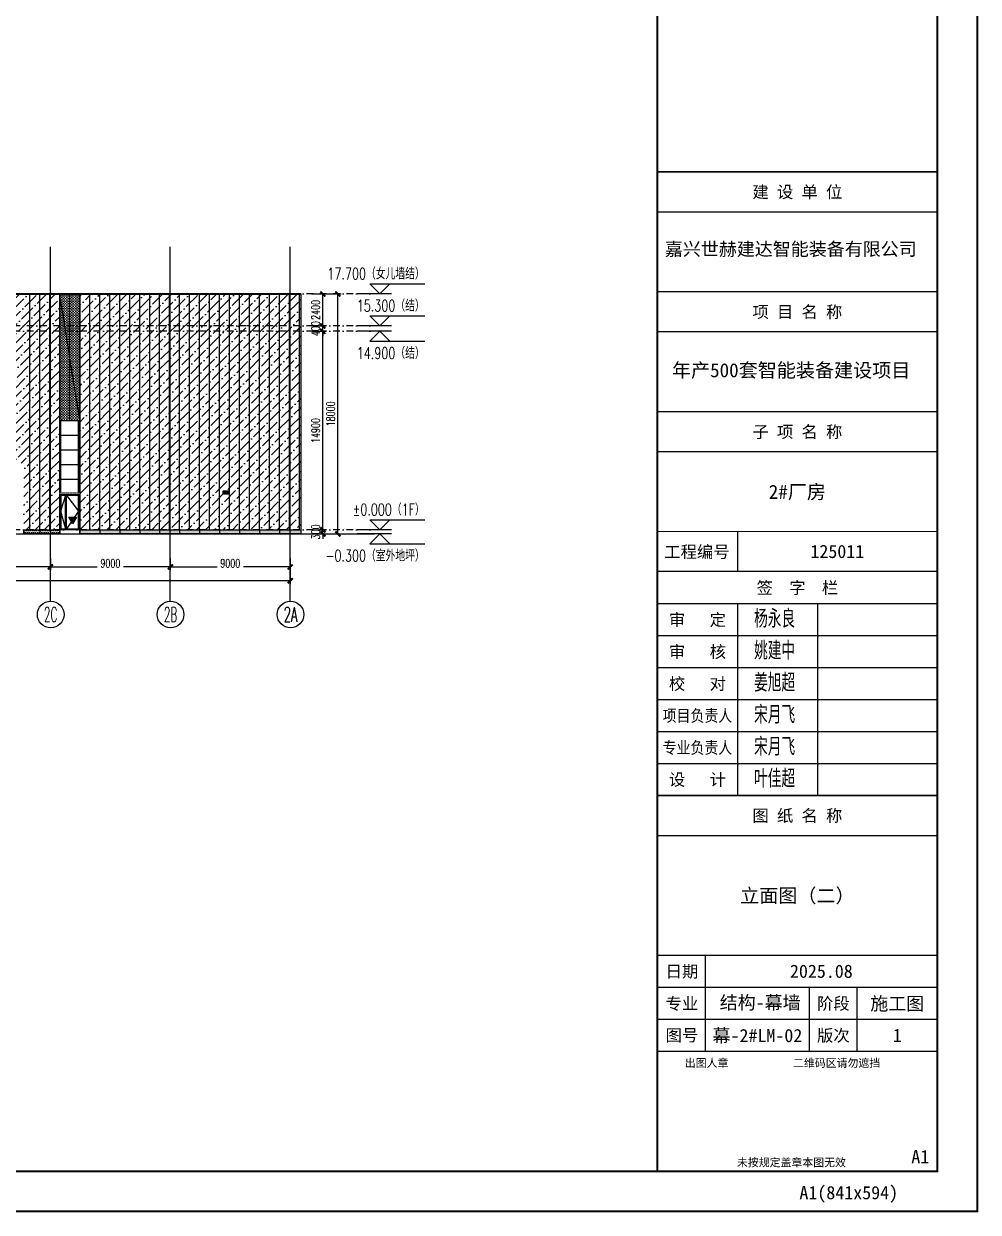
# Model space of a CAD drawing. Extents: x -2072575 to 87763, y 445513 to 805276.
# Drawn here: x -931400 to -859761, y 455886 to 545061 of the extents above; entities that cross this region are included whole.
import ezdxf
from ezdxf.enums import TextEntityAlignment as Align

# ---------------------------------------------------------------- set-up
doc = ezdxf.new("R2010")
doc.units = 0
doc.header["$LTSCALE"] = 1000
for name, pattern in [('CENTER', [2, 1.25, -0.25, 0.25, -0.25]), ('DASHDOT', [1, 0.5, -0.25, 0, -0.25]), ('DOT', [0.25, 0, -0.25])]:
    doc.linetypes.add(name, pattern=pattern)
doc.layers.get('Defpoints').update_dxf_attribs({"color": 210})
for name, color, linetype in [('!ZN1-填充-8', 8, 'Continuous'), ('!ZN1-文字-7', 7, 'Continuous'), ('!ZN1-标注-173', 173, 'Continuous'), ('!ZN4-辅助材料-1', 1, 'Continuous'), ('!ZN7-索引-3', 3, 'Continuous'), ('0-cxFrame', 155, 'Continuous'), ('112铝材投影', 112, 'Continuous'), ('3符号', 3, 'Continuous'), ('3铝板幕墙', 3, 'Continuous'), ('4玻璃幕墙', 4, 'Continuous'), ('A-LIN-V', 9, 'Continuous'), ('A-云线', 50, 'Continuous'), ('AS-WALL', 40, 'Continuous'), ('DIM', 173, 'Continuous'), ('DOT', 8, 'DOT'), ('DOTE', 1, 'CENTER'), ('IE-填充-JYZS', 7, 'Continuous'), ('qianming', 155, 'Continuous'), ('压型钢板', 23, 'Continuous')]:
    doc.layers.add(name, color=color, linetype=linetype)
doc.layers.add('0-cxText', color=131, linetype='Continuous', lineweight=25)
doc.layers.add('A-WALL-HATCH', color=8, linetype='Continuous', lineweight=13)
doc.styles.add('_TCH_AXIS', font='COMPLEX', dxfattribs={"bigfont": 'GBCBIG'})
doc.styles.add('BZHZ', font='bzxw', dxfattribs={"width": 0.8, "bigfont": 'bzhz'})
doc.styles.add('cx_biaoti', font='')
doc.styles.add('cx_tuming', font='simhei.ttf')
doc.styles.add('cx_tuqian1', font='')
doc.styles.add('DHTEXT-1', font='romans.shx', dxfattribs={"width": 0.7, "bigfont": 'chinese.shx'})
doc.styles.add('卓越符号', font='ROMANS.shx', dxfattribs={"width": 0.7, "bigfont": 'CHINESE.shx'})
doc.styles.add('样式 1', font='romans.shx', dxfattribs={"width": 0.7, "bigfont": 'chinese.shx'})
doc.styles.add('黑体', font='simhei.ttf', dxfattribs={"height": 12})
doc.styles.get('cx_biaoti').set_extended_font_data('SimSun')
doc.styles.get('cx_tuqian1').set_extended_font_data('SimSun')
doc.dimstyles.new('ZN250', dxfattribs={"dimscale": 250, "dimtxt": 2.5, "dimasz": 1.5, "dimexe": 1, "dimexo": 2, "dimgap": 0.9, "dimtad": 1, "dimdec": 0, "dimdsep": 46, "dimtxsty": 'DHTEXT-1', "dimblk": 'ARCHTICK', "dimcen": 2.5, "dimclrd": 173, "dimclre": 173, "dimclrt": 7, "dimazin": 2, "dimtfac": 1, "dimtdec": 0, "dimtix": 1, "dimtmove": 2, "dimatfit": 3, "dimfxl": 0, "dimarcsym": 0})

# ---------------------------------------------------------------- blocks, each defined once
blk = doc.blocks.new('消防救援口标识')
blk.add_wipeout([(0, 0), (-150, 260), (150, 260)]).dxf.layer = '!ZN1-标注-173'
at = {"layer": '!ZN1-填充-8'}
h = blk.add_hatch(color=252, dxfattribs=at)
h.dxf.hatch_style = 1
h.paths.add_polyline_path([(0, 0), (-150, 260), (150, 260)])
at = {"layer": '!ZN1-标注-173'}
blk.add_lwpolyline([(0, 0), (-150, 260), (150, 260)], close=True, dxfattribs=at)
at = {"layer": '!ZN1-文字-7', "ltscale": 1.5, "style": '样式 1', "width": 0.7}
blk.add_text('消', height=120, dxfattribs=at).set_placement((-62, 164), align=Align.MIDDLE_LEFT)
blk = doc.blocks.new('w4243')
at = {"layer": '!ZN4-辅助材料-1', "xscale": 2, "yscale": 2, "zscale": 2}
blk.add_blockref('消防救援口标识', (-1646421, 506714), dxfattribs=at)
blk = doc.blocks.new('WM1328')
at = {"layer": '4玻璃幕墙'}
for p, q in [((-1822540, 519937), (-1821040, 519937)), ((-1822540, 517237), (-1822540, 519937)), ((-1822490, 517237), (-1822490, 519887)), ((-1822490, 519887), (-1822090, 519887)), ((-1822440, 517287), (-1822440, 519837)), ((-1822440, 519837), (-1822140, 519837)), ((-1822090, 519887), (-1821090, 519887)), ((-1822040, 519837), (-1821140, 519837))]:
    blk.add_line(p, q, dxfattribs=at)
at = {"layer": 'A-WALL-HATCH'}
blk.add_blockref('w4243', (-175149, 10966), dxfattribs=at)
at = {"layer": '4玻璃幕墙'}
for p, q in [((-1821040, 519937), (-1821040, 517237)), ((-1822140, 519837), (-1822140, 517287)), ((-1822090, 517237), (-1822090, 519887)), ((-1822040, 517287), (-1822040, 519837)), ((-1821140, 519837), (-1821140, 517287)), ((-1821090, 519887), (-1821090, 517237)), ((-1821040, 517237), (-1822540, 517237)), ((-1822140, 517287), (-1822440, 517287)), ((-1821140, 517287), (-1822040, 517287))]:
    blk.add_line(p, q, dxfattribs=at)
for points in [[(-1822090, 519887), (-1822490, 518640), (-1822090, 517237)], [(-1822090, 519887), (-1821140, 518630), (-1822090, 517237)]]:
    blk.add_lwpolyline(points, dxfattribs=at)
blk = doc.blocks.new('342432')
at = {"layer": '!ZN1-填充-8', "ltscale": 3000}
h = blk.add_hatch(dxfattribs=at)
h.set_pattern_fill('PLAST', color=141, scale=20)
h.set_pattern_definition([(0, (0, 0), (0, 63.5), []), (0, (0, 7.94), (0, 63.5), []), (0, (0, 15.875), (0, 63.5), [])])
h.paths.add_polyline_path([(-1664950, 519967), (-1664510, 519967), (-1664510, 520107), (-1664950, 520107)])
at = {"layer": '112铝材投影'}
for points in [[(-1664980, 519937), (-1664480, 519937), (-1664480, 520137), (-1664980, 520137)], [(-1664950, 519967), (-1664510, 519967), (-1664510, 520107), (-1664950, 520107)]]:
    blk.add_lwpolyline(points, close=True, dxfattribs=at)
blk = doc.blocks.new('_ArchTick')
at = {"color": 0, "linetype": 'ByBlock', "const_width": 0.4}
blk.add_lwpolyline([(-0.5, -0.5), (0.5, 0.5)], dxfattribs=at)
blk = doc.blocks.new('*D990')
at = {"layer": 'Defpoints', "color": 0, "ltscale": 2500, "transparency": 16777216}
for p in [(0, -1657), (156300, -1657), (156300, -3824)]:
    blk.add_point(p, dxfattribs=at)
at = {"layer": 'DIM', "color": 173, "linetype": 'ByBlock', "lineweight": -2, "ltscale": 2500, "transparency": 16777216}
for p, q in [((0, -2157), (0, -4074)), ((156300, -2157), (156300, -4074)), ((0, -3824), (76719, -3824)), ((156300, -3824), (79481, -3824))]:
    blk.add_line(p, q, dxfattribs=at)
at = {"layer": 'DIM', "color": 173, "lineweight": -2, "ltscale": 2500, "transparency": 16777216, "xscale": 375, "yscale": 375, "zscale": 375, "rotation": 180}
blk.add_blockref('_ArchTick', (0, -3824), dxfattribs=at)
at = {"layer": 'DIM', "color": 173, "lineweight": -2, "ltscale": 2500, "transparency": 16777216, "xscale": 375, "yscale": 375, "zscale": 375}
blk.add_blockref('_ArchTick', (156300, -3824), dxfattribs=at)
at = {"layer": 'DIM', "color": 7, "ltscale": 2500, "transparency": 16777216, "insert": (78100, -3549), "char_height": 625, "attachment_point": 5, "style": 'DHTEXT-1'}
blk.add_mtext('156300', dxfattribs=at)
blk = doc.blocks.new('*D991')
at = {"layer": 'Defpoints', "color": 0, "ltscale": 2500, "transparency": 16777216}
for p in [(158540, 17700), (159873, 17700), (158540, -300)]:
    blk.add_point(p, dxfattribs=at)
at = {"layer": 'DIM', "color": 173, "linetype": 'ByBlock', "lineweight": -2, "ltscale": 2500, "transparency": 16777216}
for p, q in [((159040, 17700), (160123, 17700)), ((159873, -300), (159873, 17700)), ((159040, -300), (160123, -300))]:
    blk.add_line(p, q, dxfattribs=at)
at = {"layer": 'DIM', "color": 173, "lineweight": -2, "ltscale": 2500, "transparency": 16777216, "xscale": 375, "yscale": 375, "zscale": 375}
for p, rotation in [((159873, 17700), 90), ((159873, -300), 270)]:
    blk.add_blockref('_ArchTick', p, dxfattribs=dict(at, rotation=rotation))
at = {"layer": 'DIM', "color": 7, "ltscale": 2500, "transparency": 16777216, "insert": (159335, 8700), "char_height": 625, "attachment_point": 5, "rotation": 90, "style": 'DHTEXT-1'}
blk.add_mtext('18000', dxfattribs=at)
blk = doc.blocks.new('*D992')
at = {"layer": 'Defpoints', "color": 0, "ltscale": 2500, "transparency": 16777216}
for p in [(157414, 0), (158747, 0), (157414, -300)]:
    blk.add_point(p, dxfattribs=at)
at = {"layer": 'DIM', "color": 173, "linetype": 'ByBlock', "lineweight": -2, "ltscale": 2500, "transparency": 16777216}
for p, q in [((157914, 0), (158997, 0)), ((158747, 0), (158747, 375)), ((158747, -300), (158747, 0)), ((157914, -300), (158997, -300)), ((158747, -300), (158747, -675))]:
    blk.add_line(p, q, dxfattribs=at)
at = {"layer": 'DIM', "color": 173, "lineweight": -2, "ltscale": 2500, "transparency": 16777216, "xscale": 375, "yscale": 375, "zscale": 375}
for p, rotation in [((158747, 0), 270), ((158747, -300), 90)]:
    blk.add_blockref('_ArchTick', p, dxfattribs=dict(at, rotation=rotation))
at = {"layer": 'DIM', "color": 7, "ltscale": 2500, "transparency": 16777216, "insert": (158210, -150), "char_height": 625, "attachment_point": 5, "rotation": 90, "style": 'DHTEXT-1'}
blk.add_mtext('300', dxfattribs=at)
blk = doc.blocks.new('*D993')
at = {"layer": 'Defpoints', "color": 0, "ltscale": 2500, "transparency": 16777216}
for p in [(157414, 14900), (158747, 14900), (157414, 0)]:
    blk.add_point(p, dxfattribs=at)
at = {"layer": 'DIM', "color": 173, "linetype": 'ByBlock', "lineweight": -2, "ltscale": 2500, "transparency": 16777216}
for p, q in [((157914, 14900), (158997, 14900)), ((158747, 0), (158747, 14900)), ((157914, 0), (158997, 0))]:
    blk.add_line(p, q, dxfattribs=at)
at = {"layer": 'DIM', "color": 173, "lineweight": -2, "ltscale": 2500, "transparency": 16777216, "xscale": 375, "yscale": 375, "zscale": 375}
for p, rotation in [((158747, 14900), 90), ((158747, 0), 270)]:
    blk.add_blockref('_ArchTick', p, dxfattribs=dict(at, rotation=rotation))
at = {"layer": 'DIM', "color": 7, "ltscale": 2500, "transparency": 16777216, "insert": (158210, 7450), "char_height": 625, "attachment_point": 5, "rotation": 90, "style": 'DHTEXT-1'}
blk.add_mtext('14900', dxfattribs=at)
blk = doc.blocks.new('*D994')
at = {"layer": 'Defpoints', "color": 0, "ltscale": 2500, "transparency": 16777216}
for p in [(157414, 15300), (158747, 15300), (157414, 14900)]:
    blk.add_point(p, dxfattribs=at)
at = {"layer": 'DIM', "color": 173, "linetype": 'ByBlock', "lineweight": -2, "ltscale": 2500, "transparency": 16777216}
for p, q in [((157914, 15300), (158997, 15300)), ((158747, 15300), (158747, 15675)), ((158747, 14900), (158747, 15300)), ((157914, 14900), (158997, 14900)), ((158747, 14900), (158747, 14525))]:
    blk.add_line(p, q, dxfattribs=at)
at = {"layer": 'DIM', "color": 173, "lineweight": -2, "ltscale": 2500, "transparency": 16777216, "xscale": 375, "yscale": 375, "zscale": 375}
for p, rotation in [((158747, 15300), 270), ((158747, 14900), 90)]:
    blk.add_blockref('_ArchTick', p, dxfattribs=dict(at, rotation=rotation))
at = {"layer": 'DIM', "color": 7, "ltscale": 2500, "transparency": 16777216, "insert": (158210, 15100), "char_height": 625, "attachment_point": 5, "rotation": 90, "style": 'DHTEXT-1'}
blk.add_mtext('400', dxfattribs=at)
blk = doc.blocks.new('*D995')
at = {"layer": 'Defpoints', "color": 0, "ltscale": 2500, "transparency": 16777216}
for p in [(157414, 17700), (158747, 17700), (157414, 15300)]:
    blk.add_point(p, dxfattribs=at)
at = {"layer": 'DIM', "color": 173, "linetype": 'ByBlock', "lineweight": -2, "ltscale": 2500, "transparency": 16777216}
for p, q in [((157914, 17700), (158997, 17700)), ((158747, 15300), (158747, 17700)), ((157914, 15300), (158997, 15300))]:
    blk.add_line(p, q, dxfattribs=at)
at = {"layer": 'DIM', "color": 173, "lineweight": -2, "ltscale": 2500, "transparency": 16777216, "xscale": 375, "yscale": 375, "zscale": 375}
for p, rotation in [((158747, 17700), 90), ((158747, 15300), 270)]:
    blk.add_blockref('_ArchTick', p, dxfattribs=dict(at, rotation=rotation))
at = {"layer": 'DIM', "color": 7, "ltscale": 2500, "transparency": 16777216, "insert": (158210, 16500), "char_height": 625, "attachment_point": 5, "rotation": 90, "style": 'DHTEXT-1'}
blk.add_mtext('2400', dxfattribs=at)
blk = doc.blocks.new('*D982')
at = {"layer": 'Defpoints', "color": 0, "ltscale": 2500, "transparency": 16777216}
for p in [(129300, -1657), (138300, -1657), (138300, -2784)]:
    blk.add_point(p, dxfattribs=at)
at = {"layer": 'DIM', "color": 173, "linetype": 'ByBlock', "lineweight": -2, "ltscale": 2500, "transparency": 16777216}
for p, q in [((129300, -2157), (129300, -3034)), ((138300, -2157), (138300, -3034)), ((129300, -2784), (132804, -2784)), ((138300, -2784), (134796, -2784))]:
    blk.add_line(p, q, dxfattribs=at)
at = {"layer": 'DIM', "color": 173, "lineweight": -2, "ltscale": 2500, "transparency": 16777216, "xscale": 375, "yscale": 375, "zscale": 375, "rotation": 180}
blk.add_blockref('_ArchTick', (129300, -2784), dxfattribs=at)
at = {"layer": 'DIM', "color": 173, "lineweight": -2, "ltscale": 2500, "transparency": 16777216, "xscale": 375, "yscale": 375, "zscale": 375}
blk.add_blockref('_ArchTick', (138300, -2784), dxfattribs=at)
at = {"layer": 'DIM', "color": 7, "ltscale": 2500, "transparency": 16777216, "insert": (133800, -2509), "char_height": 625, "attachment_point": 5, "style": 'DHTEXT-1'}
blk.add_mtext('9000', dxfattribs=at)
blk = doc.blocks.new('*D983')
at = {"layer": 'Defpoints', "color": 0, "ltscale": 2500, "transparency": 16777216}
for p in [(138300, -1657), (147300, -1657), (147300, -2784)]:
    blk.add_point(p, dxfattribs=at)
at = {"layer": 'DIM', "color": 173, "linetype": 'ByBlock', "lineweight": -2, "ltscale": 2500, "transparency": 16777216}
for p, q in [((138300, -2157), (138300, -3034)), ((147300, -2157), (147300, -3034)), ((138300, -2784), (141804, -2784)), ((147300, -2784), (143796, -2784))]:
    blk.add_line(p, q, dxfattribs=at)
at = {"layer": 'DIM', "color": 173, "lineweight": -2, "ltscale": 2500, "transparency": 16777216, "xscale": 375, "yscale": 375, "zscale": 375, "rotation": 180}
blk.add_blockref('_ArchTick', (138300, -2784), dxfattribs=at)
at = {"layer": 'DIM', "color": 173, "lineweight": -2, "ltscale": 2500, "transparency": 16777216, "xscale": 375, "yscale": 375, "zscale": 375}
blk.add_blockref('_ArchTick', (147300, -2784), dxfattribs=at)
at = {"layer": 'DIM', "color": 7, "ltscale": 2500, "transparency": 16777216, "insert": (142800, -2509), "char_height": 625, "attachment_point": 5, "style": 'DHTEXT-1'}
blk.add_mtext('9000', dxfattribs=at)
blk = doc.blocks.new('*D984')
at = {"layer": 'Defpoints', "color": 0, "ltscale": 2500, "transparency": 16777216}
for p in [(147300, -1657), (156300, -1657), (156300, -2784)]:
    blk.add_point(p, dxfattribs=at)
at = {"layer": 'DIM', "color": 173, "linetype": 'ByBlock', "lineweight": -2, "ltscale": 2500, "transparency": 16777216}
for p, q in [((147300, -2157), (147300, -3034)), ((156300, -2157), (156300, -3034)), ((147300, -2784), (150804, -2784)), ((156300, -2784), (152796, -2784))]:
    blk.add_line(p, q, dxfattribs=at)
at = {"layer": 'DIM', "color": 173, "lineweight": -2, "ltscale": 2500, "transparency": 16777216, "xscale": 375, "yscale": 375, "zscale": 375, "rotation": 180}
blk.add_blockref('_ArchTick', (147300, -2784), dxfattribs=at)
at = {"layer": 'DIM', "color": 173, "lineweight": -2, "ltscale": 2500, "transparency": 16777216, "xscale": 375, "yscale": 375, "zscale": 375}
blk.add_blockref('_ArchTick', (156300, -2784), dxfattribs=at)
at = {"layer": 'DIM', "color": 7, "ltscale": 2500, "transparency": 16777216, "insert": (151800, -2509), "char_height": 625, "attachment_point": 5, "style": 'DHTEXT-1'}
blk.add_mtext('9000', dxfattribs=at)
blk = doc.blocks.new('卓越-轴号')
blk.add_circle((0, 0), 4)
at = {"color": 0, "style": '_TCH_AXIS', "width": 1.041667, "flags": 8}
blk.add_attdef('A', text='', height=4.48, dxfattribs=at).set_placement((-2, -2.24), (2, -2.24), align=Align.FIT)
blk = doc.blocks.new('*U137')
at = {"ltscale": 10}
blk.add_line((3.48, 0), (-6.85, 0), dxfattribs=at)
blk.add_lwpolyline([(3, 3), (0, 0), (-3, 3), (13.45, 3)])
at = {"color": 0, "style": '卓越符号', "width": 0.7, "flags": 8}
blk.add_attdef('±0.000', text='', height=3.5, dxfattribs=at).set_placement((13.45, 4.35), align=Align.RIGHT)
blk = doc.blocks.new('*U138')
at = {"ltscale": 10}
blk.add_line((3.48, 0), (-6.85, 0), dxfattribs=at)
blk.add_lwpolyline([(3, -3), (0, 0), (-3, -3), (13.45, -3)])
at = {"color": 0, "style": '卓越符号', "width": 0.7, "flags": 8}
blk.add_attdef('±0.000', text='', height=3.5, dxfattribs=at).set_placement((13.45, -7.85), align=Align.RIGHT)
blk = doc.blocks.new('zjcx_lan_qianzi(Dragon)')
for p, q in [((-7000, 4800), (0, 4800)), ((-5000, 4800), (-5000, 0)), ((-3000, 4800), (-3000, 0)), ((-7000, 4000), (0, 4000)), ((-7000, 3200), (0, 3200)), ((-7000, 2400), (0, 2400)), ((-7000, 1600), (0, 1600)), ((-7000, 800), (0, 800))]:
    blk.add_line(p, q)
at = {"const_width": 30}
blk.add_lwpolyline([(-7000, 5600), (0, 5600)], dxfattribs=at)
blk.add_lwpolyline([(-7000, 5600), (0, 5600), (0, 0), (-7000, 0)], close=True, dxfattribs=at)
at = {"style": 'cx_biaoti'}
for s, p in [('签  字  栏', (-3500, 5200)), ('审   定', (-6000, 4400)), ('审   核', (-6000, 3600)), ('校   对', (-6000, 2800)), ('设   计', (-6000, 400))]:
    blk.add_text(s, height=300, dxfattribs=at).set_placement(p, align=Align.MIDDLE)
at = {"style": 'cx_biaoti', "width": 0.85}
for s, p in [('项目负责人', (-6000, 2000)), ('专业负责人', (-6000, 1200))]:
    blk.add_text(s, height=300, dxfattribs=at).set_placement(p, align=Align.MIDDLE)
blk = doc.blocks.new('T-签字(Dragon)')
at = {"layer": '0-cxFrame'}
blk.add_blockref('zjcx_lan_qianzi(Dragon)', (0, 0), dxfattribs=at)
at = {"layer": 'qianming', "style": 'BZHZ', "width": 0.8}
for s, p in [('杨永良', (-4069, 4444)), ('姚建中', (-4069, 3644)), ('姜旭超', (-4069, 2844)), ('宋月飞', (-4069, 2044)), ('宋月飞', (-4069, 1244)), ('叶佳超', (-4069, 444))]:
    blk.add_text(s, height=450, dxfattribs=at).set_placement(p, align=Align.MIDDLE)
blk = doc.blocks.new('zjcx_lan_tuming(Dragon)')
for p, q in [((-7000, 8400), (0, 8400)), ((-5800, 3000), (-5800, 5400)), ((-7000, 4600), (0, 4600)), ((-3200, 3000), (-3200, 4600)), ((-2000, 3000), (-2000, 4600)), ((-7000, 3800), (0, 3800))]:
    blk.add_line(p, q)
at = {"const_width": 30}
for points in [[(-7000, 9400), (0, 9400)], [(-7000, 5400), (0, 5400)], [(-7000, 3000), (0, 3000)], [(-7000, 0), (0, 0)]]:
    blk.add_lwpolyline(points, dxfattribs=at)
blk.add_lwpolyline([(-7000, 9400), (0, 9400), (0, 0), (-7000, 0)], close=True)
at = {"style": 'cx_biaoti'}
for s, p in [('图 纸 名 称', (-3500, 8900)), ('日期', (-6388, 5000)), ('专业', (-6388, 4200)), ('阶段', (-2600, 4200)), ('图号', (-6388, 3400)), ('版次', (-2600, 3400))]:
    blk.add_text(s, height=300, dxfattribs=at).set_placement(p, align=Align.MIDDLE)
for s, p in [('出图人章', (-6316, 2607)), ('二维码区请勿遮挡', (-3609, 2607)), ('未按规定盖章本图无效', (-5013, 120))]:
    blk.add_text(s, height=200, dxfattribs=at).set_placement(p)
blk = doc.blocks.new('T-图签(Dragon)')
blk.add_blockref('zjcx_lan_tuming(Dragon)', (0, 0))
at = {"color": 3, "style": 'cx_biaoti'}
for s, p in [('2025.08', (-2900, 5000)), ('结构-幕墙 ', (-4318, 4226)), ('施工图', (-1000, 4200))]:
    blk.add_text(s, height=330, dxfattribs=at).set_placement(p, align=Align.MIDDLE)
blk = doc.blocks.new('zjcx_lan_xiangmu(Dragon)')
for p, q in [((-7000, 9000), (0, 9000)), ((-7000, 6000), (0, 6000)), ((-7000, 3000), (0, 3000)), ((-5000, 1000), (-5000, 0))]:
    blk.add_line(p, q)
at = {"const_width": 30}
for points in [[(-7000, 10000), (0, 10000)], [(-7000, 7000), (0, 7000)], [(-7000, 7000), (0, 7000)], [(-7000, 4000), (0, 4000)], [(-7000, 4000), (0, 4000)], [(-7000, 1000), (0, 1000)], [(-7000, 0), (0, 0)]]:
    blk.add_lwpolyline(points, dxfattribs=at)
blk.add_lwpolyline([(-7000, 10000), (0, 10000), (0, 0), (-7000, 0)], close=True)
at = {"style": 'cx_biaoti'}
for s, p in [('建 设 单 位', (-3500, 9500)), ('项 目 名 称', (-3500, 6500)), ('子 项 名 称', (-3500, 3500)), ('工程编号', (-6013, 500))]:
    blk.add_text(s, height=300, dxfattribs=at).set_placement(p, align=Align.MIDDLE)
blk = doc.blocks.new('T-项目(Dragon)')
blk.add_blockref('zjcx_lan_xiangmu(Dragon)', (0, 0))
at = {"color": 3, "style": 'cx_tuming'}
for s, height, p in [('嘉兴世赫建达智能装备有限公司', 330, (-6816, 7901)), ('年产500套智能装备建设项目 ', 350, (-6638, 4859))]:
    blk.add_text(s, height=height, dxfattribs=at).set_placement(p)
blk = doc.blocks.new('zjcx_T1(Dragon)')
at = {"layer": '0-cxFrame', "const_width": 50}
blk.add_lwpolyline([(-7000, 0), (0, 0), (0, 57400), (-7000, 57400)], close=True, dxfattribs=at)
at = {"layer": '0-cxFrame'}
for name, p in [('T-项目(Dragon)', (0, 15000)), ('T-签字(Dragon)', (0, 9400)), ('T-图签(Dragon)', (0, 0))]:
    blk.add_blockref(name, p, dxfattribs=at)
blk = doc.blocks.new('TK22.A1 L(Dragon)')
at = {"layer": '0-cxFrame', "color": 7, "const_width": 0.5}
blk.add_lwpolyline([(0, 0), (-841, 0), (-841, 594), (0, 594)], close=True, dxfattribs=at)
at = {"layer": '0-cxFrame', "const_width": 0.5}
for points in [[(-80, 10), (-821, 10), (-821, 584), (-80, 584)], [(-10, 10), (-80, 10), (-80, 584), (-10, 584)]]:
    blk.add_lwpolyline(points, close=True, dxfattribs=at)
at = {"layer": '0-cxFrame', "xscale": 0.01, "yscale": 0.01, "zscale": 0.01}
blk.add_blockref('zjcx_T1(Dragon)', (-10, 10), dxfattribs=at)
at = {"style": '黑体', "flags": 4}
blk.add_attdef('图幅', text='', height=3.3, dxfattribs=at).set_placement((-40, 3), align=Align.RIGHT)
at = {"layer": '0-cxFrame', "style": '黑体'}
blk.add_text('(841x594)', height=3.3, dxfattribs=at).set_placement((-40, 3))
at = {"layer": '0-cxText', "flags": 4}
for tag, height, style, p in [('建设单位', 3.5, 'cx_tuming', (-45, 240)), ('项目名称', 3.5, 'cx_tuming', (-45, 210)), ('子项名称', 3.5, 'cx_tuming', (-45, 180)), ('工程编号', 3.3, 'cx_tuqian1', (-35, 165)), ('图名1', 3.5, 'cx_tuming', (-45, 87)), ('图名2', 3.5, 'cx_tuming', (-45, 79)), ('图名3', 3.5, 'cx_tuming', (-45, 71)), ('出图日期', 3.3, 'cx_tuqian1', (-39, 60)), ('专业', 3.3, 'cx_tuqian1', (-55, 52)), ('图号', 3.3, 'cx_tuqian1', (-55, 44)), ('版次', 3.3, 'cx_tuqian1', (-20, 44))]:
    blk.add_attdef(tag, text='', height=height, dxfattribs=dict(at, style=style)).set_placement(p, align=Align.MIDDLE)
at = {"layer": 'Defpoints', "color": 6, "flags": 4}
for tag, height, style, p in [('tufu', 3.3, '黑体', (-12, 12)), ('dwfname', 4, 'cx_tuqian1', (-80, 3))]:
    blk.add_attdef(tag, text='', height=height, dxfattribs=dict(at, style=style)).set_placement(p, align=Align.RIGHT)
blk = doc.blocks.new('20250924150415')
at = {"ltscale": 10}
blk.add_wipeout([(0, 0), (0, 120), (1500, 120), (1500, 0)], dxfattribs=at).dxf.layer = '3铝板幕墙'
at = {"layer": '!ZN1-填充-8'}
h = blk.add_hatch(dxfattribs=at)
h.set_pattern_fill('DOTS', color=141, scale=20, style=0)
h.set_pattern_definition([(0, (1780047.875, -510492.864), (15.875, 31.75), [0, -31.75])])
h.paths.add_polyline_path([(0, 120), (1500, 120), (1500, 0), (0, 0)])
blk = doc.blocks.new('20250821140123')
at = {"layer": 'DOT', "linetype": 'DASHDOT'}
for p, q in [((163030.7, 17700), (-7959.1, 17700)), ((163030.7, 15300), (-7959.1, 15300)), ((163030.7, 14900), (-7959.1, 14900)), ((163030.7, 0), (-7959.1, 0))]:
    blk.add_line(p, q, dxfattribs=at)
at = {"layer": 'DOTE', "ltscale": 250}
for p, q in [((138300, -5350), (138300, 21247.6)), ((147300, -5350), (147300, 21247.6)), ((156300, -5350), (156300, 21247.6))]:
    blk.add_line(p, q, dxfattribs=at)
at = {"layer": '3符号', "color": 7}
ref = blk.add_blockref('*U137', (163030.7, 17700), dxfattribs=dict(at, xscale=250, yscale=250, zscale=250))
ref.add_attrib('±0.000', '17.700（女儿墙结）', dxfattribs={"layer": '0', "color": 0, "height": 875, "style": '卓越符号', "width": 0.7}).set_placement((166393.2, 18787.5), align=Align.RIGHT)
ref = blk.add_blockref('*U137', (163030.7, 15300), dxfattribs=dict(at, xscale=250, yscale=250, zscale=250))
ref.add_attrib('±0.000', '15.300（结）', dxfattribs={"layer": '0', "color": 0, "height": 875, "style": '卓越符号', "width": 0.7}).set_placement((166393.2, 16387.5), align=Align.RIGHT)
ref = blk.add_blockref('*U138', (163030.7, 14900), dxfattribs=dict(at, xscale=250, yscale=250, zscale=250))
ref.add_attrib('±0.000', '14.900（结）', dxfattribs={"layer": '0', "color": 0, "height": 875, "style": '卓越符号', "width": 0.7}).set_placement((166393.2, 12827), align=Align.RIGHT)
ref = blk.add_blockref('*U137', (163030.7, 0), dxfattribs=dict(at, xscale=250, yscale=250, zscale=250))
ref.add_attrib('±0.000', '±0.000（1F）', dxfattribs={"layer": '0', "color": 0, "height": 875, "style": '卓越符号', "width": 0.7}).set_placement((166393.2, 1087.5), align=Align.RIGHT)
ref = blk.add_blockref('*U138', (163030.7, -300), dxfattribs=dict(at, xscale=250, yscale=250, zscale=250))
ref.add_attrib('±0.000', '-0.300（室外地坪）', dxfattribs={"layer": '0', "color": 0, "height": 875, "style": '卓越符号', "width": 0.7}).set_placement((166393.2, -2373), align=Align.RIGHT)
ref = blk.add_blockref('卓越-轴号', (138321.1, -6349.8), dxfattribs=dict(at, xscale=250, yscale=250, zscale=250))
ref.add_attrib('A', '2C', dxfattribs={"layer": '0', "color": 0, "height": 1120, "style": '_TCH_AXIS', "width": 0.535714}).set_placement((137821.1, -6909.8), (138821.1, -6909.8), align=Align.FIT)
ref = blk.add_blockref('卓越-轴号', (147321.1, -6349.8), dxfattribs=dict(at, xscale=250, yscale=250, zscale=250))
ref.add_attrib('A', '2B', dxfattribs={"layer": '0', "color": 0, "height": 1120, "style": '_TCH_AXIS', "width": 0.506757}).set_placement((146821.1, -6909.8), (147821.1, -6909.8), align=Align.FIT)
ref = blk.add_blockref('卓越-轴号', (156321.1, -6349.8), dxfattribs=dict(at, xscale=250, yscale=250, zscale=250))
ref.add_attrib('A', '2A', dxfattribs={"layer": '0', "color": 0, "height": 1120, "style": '_TCH_AXIS', "width": 0.493421}).set_placement((155821.1, -6909.8), (156821.1, -6909.8), align=Align.FIT)
at = {"layer": 'DIM', "ltscale": 2500}
for p1, p2, picture, middle in [((157413.8, 15300), (157413.8, 17700), '*D995', (158209.6, 16500)), ((158539.5, -300), (158539.5, 17700), '*D991', (159335.3, 8700)), ((157413.8, 14900), (157413.8, 15300), '*D994', (158209.6, 15100)), ((157413.8, 0), (157413.8, 14900), '*D993', (158209.6, 7450)), ((157413.8, -300), (157413.8, 0), '*D992', (158209.6, -150))]:
    dim = blk.add_aligned_dim(p1=p1, p2=p2, distance=-1333.3, dimstyle='ZN250', dxfattribs=at)
    dim.commit()
    dim.dimension.update_dxf_attribs({"geometry": picture, "text_midpoint": middle})
for base, p1, p2, picture, middle in [((156300, -3824.1), (0, -1657.5), (156300, -1657.5), '*D990', (78100, -3549.1)), ((138300, -2784.1), (129300, -1657.5), (138300, -1657.5), '*D982', (133800, -2509.1)), ((147300, -2784.1), (138300, -1657.5), (147300, -1657.5), '*D983', (142800, -2509.1)), ((156300, -2784.1), (147300, -1657.5), (156300, -1657.5), '*D984', (151800, -2509.1))]:
    dim = blk.add_linear_dim(base=base, p1=p1, p2=p2, angle=0, dimstyle='ZN250', dxfattribs=at)
    dim.commit()
    dim.dimension.update_dxf_attribs({"geometry": picture, "text_midpoint": middle, "dimtype": 129})

msp = doc.modelspace()

# ---------------------------------------------------------------- hatches: boundary and pattern name
at = {"layer": '!ZN1-填充-8'}
h = msp.add_hatch(dxfattribs=at)
h.set_pattern_fill('ANSI36', color=256, scale=300, style=0)
h.set_pattern_definition([(45, (14478.8, 0), (252.5697, 926.08891), [1190.625, -238.125, 0, -238.125])])
h.paths.add_polyline_path([(-954199.7, 524737.5), (-928699.7, 524737.5), (-928699.7, 507087.5), (-931399.7, 507087.5), (-931399.7, 512087.5), (-936399.7, 512087.5), (-936399.7, 507087.5), (-937299, 507087.5), (-954209, 507087.5), (-955729, 506787.5), (-955699.7, 507087.5), (-954199.7, 507087.5), (-938699.7, 507087.5), (-938699.7, 509487.5), (-951899.7, 509487.5), (-951899.7, 507087.5), (-954199.7, 507087.5)])
h = msp.add_hatch(dxfattribs=at)
h.set_pattern_fill('ANSI36', color=256, scale=300, style=0)
h.set_pattern_definition([(45, (-927199.7, 507087.46), (252.57, 926.089), [1190.625, -238.125, 0, -238.125])])
h.paths.add_polyline_path([(-927199.7, 524737.5), (-910599.7, 524737.5), (-910599.7, 507099.3), (-927199.7, 507099.3)])
h = msp.add_hatch(dxfattribs=at)
h.set_pattern_fill('DOTS', color=141, scale=100, style=0)
h.paths.add_polyline_path([(-931399.7, 507099.3), (-928699.7, 507099.3), (-928699.7, 506787.5), (-931399.7, 506787.5)])
h = msp.add_hatch(dxfattribs=at)
h.set_pattern_fill('DOTS', color=141, scale=100, style=0)
h.paths.add_polyline_path([(-927199.7, 507099.3), (-910599.7, 507099.3), (-910599.7, 506787.5), (-927199.7, 506787.5)])
at = {"layer": 'IE-填充-JYZS', "ltscale": 10}
h = msp.add_hatch(dxfattribs=at)
h.set_pattern_fill('DOTS', color=141, scale=10)
h.set_pattern_definition([(0, (-1068599.68, 524737.465), (7.9375, 15.875), [0, -15.875])])
h.paths.add_polyline_path([(-1068599.7, 524787.5), (-910599.7, 524787.5), (-910599.7, 524737.5), (-1068599.7, 524737.5)])
h = msp.add_hatch(dxfattribs=at)
h.set_pattern_fill('DASH', color=253, scale=100)
h.set_pattern_definition([(0, (14478.79, 0), (95.25, 95.25), [95.25, -95.25])])
h.paths.add_polyline_path([(-928699.7, 515287.5), (-927199.7, 515287.5), (-927199.7, 524737.5), (-928699.7, 524737.5)])

# ---------------------------------------------------------------- linework, layer by layer
at = {"layer": '3铝板幕墙', "ltscale": 1000}
for p, q in [((-930199.7, 524787.5, 0), (-930199.7, 524737.5)), ((-928699.7, 524787.5, 0), (-928699.7, 524737.5)), ((-927199.7, 524787.5, 0), (-927199.7, 524737.5)), ((-925699.7, 524787.5, 0), (-925699.7, 524737.5)), ((-924199.7, 524787.5, 0), (-924199.7, 524737.5)), ((-922699.7, 524787.5, 0), (-922699.7, 524737.5)), ((-921199.7, 524787.5, 0), (-921199.7, 524737.5)), ((-919699.7, 524787.5, 0), (-919699.7, 524737.5)), ((-918199.7, 524787.5, 0), (-918199.7, 524737.5)), ((-916699.7, 524787.5, 0), (-916699.7, 524737.5)), ((-915199.7, 524787.5, 0), (-915199.7, 524737.5)), ((-913699.7, 524787.5, 0), (-913699.7, 524737.5)), ((-912199.7, 524787.5, 0), (-912199.7, 524737.5)), ((-930199.7, 507099.3, 0), (-930199.7, 506787.5)), ((-925699.7, 507099.3, 0), (-925699.7, 506787.5)), ((-924199.7, 507099.3, 0), (-924199.7, 506787.5)), ((-922699.7, 507099.3, 0), (-922699.7, 506787.5)), ((-921199.7, 507099.3, 0), (-921199.7, 506787.5)), ((-919699.7, 507099.3, 0), (-919699.7, 506787.5)), ((-918199.7, 507099.3, 0), (-918199.7, 506787.5)), ((-916699.7, 507099.3, 0), (-916699.7, 506787.5)), ((-915199.7, 507099.3, 0), (-915199.7, 506787.5)), ((-913699.7, 507099.3, 0), (-913699.7, 506787.5)), ((-912199.7, 507099.3, 0), (-912199.7, 506787.5))]:
    msp.add_line(p, q, dxfattribs=at)
at = {"layer": '3铝板幕墙', "ltscale": 2000}
msp.add_lwpolyline([(-1068599.7, 524787.5), (-910599.7, 524787.5), (-910599.7, 524737.5), (-1068599.7, 524737.5)], close=True, dxfattribs=at)
at = {"layer": '4玻璃幕墙', "ltscale": 1.5}
for p, q in [((-928699.7, 515287.5), (-927199.7, 515287.5)), ((-928619.7, 514187.5), (-927279.7, 514187.5)), ((-928619.7, 513087.5), (-927279.7, 513087.5)), ((-928619.7, 511987.5), (-927279.7, 511987.5)), ((-928619.7, 510887.5), (-927279.7, 510887.5))]:
    msp.add_line(p, q, dxfattribs=at)
at = {"layer": 'A-LIN-V'}
for p, q in [((-910599.7, 524787.5), (-1068599.7, 524787.5)), ((-910599.7, 524737.5), (-1068599.7, 524737.5)), ((-928699.7, 524737.5), (-928699.7, 506787.5)), ((-927199.7, 524737.5), (-927199.7, 506787.5)), ((-910599.7, 524787.5), (-910599.7, 506787.5)), ((-931399.7, 507087.5), (-931399.7, 506787.5))]:
    msp.add_line(p, q, dxfattribs=at)
at = {"layer": 'AS-WALL'}
msp.add_line((-1075658.8, 506787.5), (-905069, 506787.5), dxfattribs=at)
msp.add_lwpolyline([(-927199.7, 515287.5), (-927199.7, 515287.5), (-928699.7, 524737.5)], dxfattribs=at)
at = {"layer": '压型钢板', "ltscale": 10}
for p, q in [((-930949.7, 507087.5), (-930949.7, 524737.5)), ((-930199.7, 507087.5), (-930199.7, 524737.5)), ((-929449.7, 507087.5), (-929449.7, 524737.5)), ((-927949.7, 515287.5), (-927949.7, 524737.5)), ((-926449.7, 507087.5), (-926449.7, 524737.5)), ((-925699.7, 507087.5), (-925699.7, 524737.5)), ((-924949.7, 507087.5), (-924949.7, 524737.5)), ((-924199.7, 507087.5), (-924199.7, 524737.5)), ((-923449.7, 507087.5), (-923449.7, 524737.5)), ((-922699.7, 507087.5), (-922699.7, 524737.5)), ((-921949.7, 507087.5), (-921949.7, 524737.5)), ((-921199.7, 507087.5), (-921199.7, 524737.5)), ((-920449.7, 507087.5), (-920449.7, 524737.5)), ((-919699.7, 507087.5), (-919699.7, 524737.5)), ((-918949.7, 507087.5), (-918949.7, 524737.5)), ((-918199.7, 507087.5), (-918199.7, 524737.5)), ((-917449.7, 507087.5), (-917449.7, 524737.5)), ((-916699.7, 507087.5), (-916699.7, 524737.5)), ((-915949.7, 507087.5), (-915949.7, 524737.5)), ((-915199.7, 507087.5), (-915199.7, 524737.5)), ((-914449.7, 507087.5), (-914449.7, 524737.5)), ((-913699.7, 507087.5), (-913699.7, 524737.5)), ((-912949.7, 507087.5), (-912949.7, 524737.5)), ((-912199.7, 507087.5), (-912199.7, 524737.5)), ((-911449.7, 507087.5), (-911449.7, 524737.5)), ((-910699.7, 507087.5), (-910699.7, 524737.5))]:
    msp.add_line(p, q, dxfattribs=at)

# ---------------------------------------------------------------- block references
at = {"layer": 'A-WALL-HATCH'}
msp.add_blockref('342432', (748530.5, -10150), dxfattribs=at)

# ---------------------------------------------------------------- next in the draw order: block references
msp.add_blockref('WM1328', (893840.7, -10150))

# ---------------------------------------------------------------- next in the draw order: block references
at = {"layer": 'A-云线', "ltscale": 10}
msp.add_blockref('20250821140123', (-1067699.7, 507087.5), dxfattribs=at)

# ---------------------------------------------------------------- next in the draw order: block references
msp.add_blockref('WM1328', (893840.7, -10150))

# ---------------------------------------------------------------- next in the draw order: linework, layer by layer
at = {"layer": '3铝板幕墙', "ltscale": 1000}
for points in [[(-931399.7, 507099.3), (-928699.7, 507099.3), (-928699.7, 506787.5), (-931399.7, 506787.5)], [(-927199.7, 507099.3), (-910599.7, 507099.3), (-910599.7, 506787.5), (-927199.7, 506787.5)]]:
    msp.add_lwpolyline(points, close=True, dxfattribs=at)
at = {"layer": '4玻璃幕墙', "ltscale": 1.5}
for p, q in [((-928699.7, 507087.5), (-928699.7, 515287.5)), ((-928619.7, 507087.5), (-928619.7, 515287.5)), ((-927279.7, 507087.5), (-927279.7, 515287.5)), ((-927199.7, 507087.5), (-927199.7, 515287.5)), ((-928619.7, 509787.5), (-927279.7, 509787.5)), ((-927199.7, 507087.5), (-928699.7, 507087.5))]:
    msp.add_line(p, q, dxfattribs=at)
at = {"layer": 'A-LIN-V'}
msp.add_line((-927199.7, 507087.5), (-928699.7, 507087.5), dxfattribs=at)
at = {"layer": '压型钢板', "ltscale": 10}
for p, q in [((-928699.7, 506787.5), (-928699.7, 524737.5)), ((-927199.7, 506787.5), (-927199.7, 524737.5))]:
    msp.add_line(p, q, dxfattribs=at)

# ---------------------------------------------------------------- next in the draw order: block references
at = {"layer": '0-cxFrame'}
ref = msp.add_blockref('TK22.A1 L(Dragon)', (-859836.4, 455961.2), dxfattribs=dict(at, xscale=300, yscale=300, zscale=300))
ref.add_attrib('子项名称', '2#厂房', dxfattribs={"layer": '0-cxText', "height": 1050, "style": 'cx_tuming'}).set_placement((-873336.4, 509961.2), align=Align.MIDDLE)
ref.add_attrib('图名2', '立面图（二）', dxfattribs={"layer": '0-cxText', "height": 1050, "style": 'cx_tuming'}).set_placement((-873336.4, 479661.2), align=Align.MIDDLE)
ref.add_attrib('工程编号', '125011', dxfattribs={"layer": '0-cxText', "height": 990, "style": 'cx_tuqian1'}).set_placement((-870336.4, 505461.2), align=Align.MIDDLE)
ref.add_attrib('图号', '幕-2#LM-02', dxfattribs={"layer": '0-cxText', "height": 990, "style": 'cx_tuqian1'}).set_placement((-876336.4, 469161.2), align=Align.MIDDLE)
ref.add_attrib('版次', '1', dxfattribs={"layer": '0-cxText', "height": 990, "style": 'cx_tuqian1'}).set_placement((-865836.4, 469161.2), align=Align.MIDDLE)
ref.add_attrib('图幅', 'A1', dxfattribs={"layer": '0', "height": 990, "style": '黑体'}).set_placement((-871836.4, 456861.2), align=Align.RIGHT)
ref.add_attrib('tufu', 'A1', dxfattribs={"layer": 'Defpoints', "color": 6, "height": 990, "style": '黑体'}).set_placement((-863436.4, 459561.2), align=Align.RIGHT)

# ---------------------------------------------------------------- next in the draw order: block references
at = {"layer": '!ZN7-索引-3', "ltscale": 10}
msp.add_blockref('20250924150415', (-928699.7, 509787.5), dxfattribs=at)

doc.saveas('drawing.dxf')
